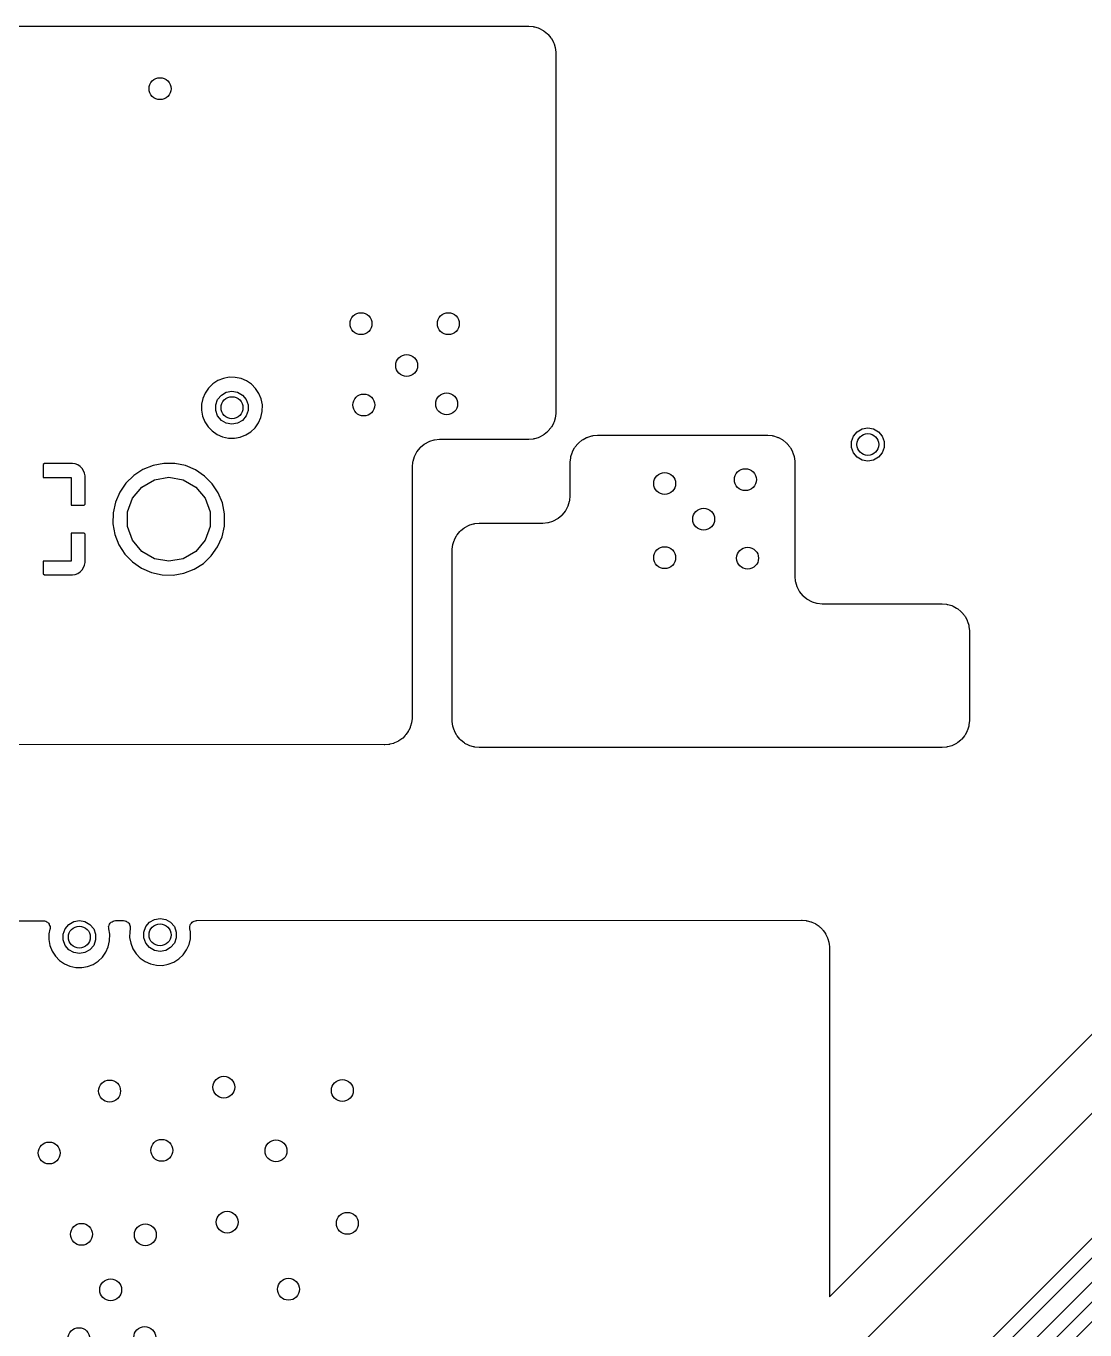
# Model space of a CAD drawing. Extents: x 10 to 287, y -200 to -10.
# Drawn here: x 140.44 to 159.72, y -81.26 to -57.52 of the extents above; entities that cross this region are included whole.
import ezdxf

# ---------------------------------------------------------------- set-up
doc = ezdxf.new("R2010")
doc.units = 0
doc.header["$MEASUREMENT"] = 0
doc.layers.add('BLACK', color=7, linetype='CONTINUOUS')

msp = doc.modelspace()

# ---------------------------------------------------------------- linework, layer by layer
at = {"layer": 'Black'}
for p, q in [((139.212, -57.52), (149.583, -57.52)), ((149.583, -57.52), (149.59, -57.5211)), ((149.59, -57.5211), (149.596, -57.5206)), ((149.596, -57.5206), (149.675, -57.5284)), ((149.675, -57.5284), (149.687, -57.5318)), ((149.687, -57.5318), (149.699, -57.5332)), ((149.699, -57.5332), (149.769, -57.5545)), ((149.769, -57.5545), (149.78, -57.5601)), ((149.78, -57.5601), (149.792, -57.564)), ((149.792, -57.564), (149.857, -57.5984)), ((149.857, -57.5984), (149.866, -57.6061)), ((149.866, -57.6061), (149.877, -57.6123)), ((149.877, -57.6123), (149.934, -57.6586)), ((149.934, -57.6586), (149.942, -57.6681)), ((149.942, -57.6681), (149.951, -57.6762)), ((149.951, -57.6762), (149.998, -57.7327)), ((149.998, -57.7327), (150.004, -57.7436)), ((150.004, -57.7436), (150.012, -57.7534)), ((150.012, -57.7534), (150.046, -57.8179)), ((150.046, -57.8179), (150.05, -57.8297)), ((150.05, -57.8297), (150.056, -57.8409)), ((150.056, -57.8409), (150.077, -57.9108)), ((150.077, -57.9108), (150.078, -57.9232)), ((150.078, -57.9232), (150.082, -57.9352)), ((150.082, -57.9352), (150.089, -58.0142)), ((150.089, -58.0142), (150.089, -58.0204)), ((150.089, -58.0204), (150.09, -58.0266)), ((150.09, -58.0266), (150.09, -64.5434)), ((143.841, -64.0364), (143.764, -64.1123)), ((143.932, -63.9769), (143.841, -64.0364)), ((144.033, -63.9362), (143.932, -63.9769)), ((144.14, -63.9159), (144.033, -63.9362)), ((144.248, -63.9166), (144.14, -63.9159)), ((144.355, -63.9385), (144.248, -63.9166)), ((144.455, -63.9806), (144.355, -63.9385)), ((144.545, -64.0413), (144.455, -63.9806)), ((144.621, -64.1183), (144.545, -64.0413)), ((143.66, -64.3018), (143.637, -64.408)), ((143.702, -64.202), (143.66, -64.3018)), ((143.764, -64.1123), (143.702, -64.202)), ((143.894, -64.4178), (143.929, -64.3196)), ((143.929, -64.3196), (143.997, -64.2395)), ((143.997, -64.2395), (144.087, -64.1873)), ((144.087, -64.1873), (144.19, -64.1691)), ((144.19, -64.1691), (144.293, -64.1873)), ((144.293, -64.1873), (144.383, -64.2395)), ((144.383, -64.2395), (144.451, -64.3196)), ((144.451, -64.3196), (144.486, -64.4178)), ((144.681, -64.2088), (144.621, -64.1183)), ((144.723, -64.3092), (144.681, -64.2088)), ((144.744, -64.4148), (144.723, -64.3092)), ((143.637, -64.408), (143.636, -64.5166)), ((143.636, -64.5166), (143.655, -64.6234)), ((143.894, -64.5222), (143.894, -64.4178)), ((143.929, -64.6204), (143.894, -64.5222)), ((144.486, -64.5222), (144.451, -64.6204)), ((144.486, -64.4178), (144.486, -64.5222)), ((144.718, -64.6456), (144.742, -64.5406)), ((144.742, -64.5406), (144.744, -64.4148)), ((150.089, -64.5558), (150.082, -64.6348)), ((150.09, -64.5434), (150.089, -64.5496)), ((150.089, -64.5496), (150.089, -64.5558)), ((143.655, -64.6234), (143.695, -64.7243)), ((143.695, -64.7243), (143.754, -64.8156)), ((143.754, -64.8156), (143.829, -64.8937)), ((143.997, -64.7005), (143.929, -64.6204)), ((144.087, -64.7527), (143.997, -64.7005)), ((144.19, -64.7709), (144.087, -64.7527)), ((144.293, -64.7527), (144.19, -64.7709)), ((144.383, -64.7005), (144.293, -64.7527)), ((144.451, -64.6204), (144.383, -64.7005)), ((144.611, -64.8336), (144.674, -64.7448)), ((144.674, -64.7448), (144.718, -64.6456)), ((150.012, -64.8166), (150.004, -64.8264)), ((150.046, -64.7521), (150.012, -64.8166)), ((150.05, -64.7403), (150.046, -64.7521)), ((150.056, -64.7291), (150.05, -64.7403)), ((150.077, -64.6592), (150.056, -64.7291)), ((150.078, -64.6468), (150.077, -64.6592)), ((150.082, -64.6348), (150.078, -64.6468)), ((143.829, -64.8937), (143.919, -64.9557)), ((143.919, -64.9557), (144.018, -64.9992)), ((144.018, -64.9992), (144.124, -65.0225)), ((144.124, -65.0225), (144.233, -65.0248)), ((144.233, -65.0248), (144.34, -65.0059)), ((144.34, -65.0059), (144.441, -64.9666)), ((144.441, -64.9666), (144.533, -64.9085)), ((144.533, -64.9085), (144.611, -64.8336)), ((147.967, -65.0503), (147.879, -65.059)), ((147.974, -65.05), (147.967, -65.0503)), ((149.583, -65.05), (147.974, -65.05)), ((149.59, -65.0489), (149.583, -65.05)), ((149.596, -65.0494), (149.59, -65.0489)), ((149.675, -65.0416), (149.596, -65.0494)), ((149.687, -65.0382), (149.675, -65.0416)), ((149.699, -65.0368), (149.687, -65.0382)), ((149.769, -65.0155), (149.699, -65.0368)), ((149.78, -65.0099), (149.769, -65.0155)), ((149.792, -65.006), (149.78, -65.0099)), ((149.857, -64.9716), (149.792, -65.006)), ((149.866, -64.9639), (149.857, -64.9716)), ((149.877, -64.9577), (149.866, -64.9639)), ((149.934, -64.9114), (149.877, -64.9577)), ((149.942, -64.9019), (149.934, -64.9114)), ((149.951, -64.8938), (149.942, -64.9019)), ((149.998, -64.8373), (149.951, -64.8938)), ((150.004, -64.8264), (149.998, -64.8373)), ((150.563, -65.0623), (150.574, -65.0561)), ((150.574, -65.0561), (150.583, -65.0484)), ((150.583, -65.0484), (150.648, -65.014)), ((150.648, -65.014), (150.66, -65.0101)), ((150.66, -65.0101), (150.671, -65.0045)), ((150.671, -65.0045), (150.741, -64.9832)), ((150.741, -64.9832), (150.753, -64.9818)), ((150.753, -64.9818), (150.765, -64.9784)), ((150.765, -64.9784), (150.844, -64.9706)), ((150.844, -64.9706), (150.85, -64.9711)), ((150.85, -64.9711), (150.857, -64.97)), ((150.857, -64.97), (153.933, -64.97)), ((153.933, -64.97), (153.94, -64.9711)), ((153.94, -64.9711), (153.946, -64.9706)), ((153.946, -64.9706), (154.025, -64.9784)), ((154.025, -64.9784), (154.037, -64.9818)), ((154.037, -64.9818), (154.049, -64.9832)), ((154.049, -64.9832), (154.119, -65.0045)), ((154.119, -65.0045), (154.13, -65.0101)), ((154.13, -65.0101), (154.142, -65.014)), ((154.142, -65.014), (154.207, -65.0484)), ((154.207, -65.0484), (154.216, -65.0561)), ((154.216, -65.0561), (154.227, -65.0623)), ((155.474, -65.0878), (155.509, -64.9896)), ((155.509, -64.9896), (155.577, -64.9095)), ((155.577, -64.9095), (155.667, -64.8573)), ((155.667, -64.8573), (155.77, -64.8391)), ((155.77, -64.8391), (155.873, -64.8573)), ((155.873, -64.8573), (155.963, -64.9095)), ((155.963, -64.9095), (156.031, -64.9896)), ((156.031, -64.9896), (156.066, -65.0878)), ((147.551, -65.2779), (147.511, -65.3534)), ((147.558, -65.2676), (147.551, -65.2779)), ((147.613, -65.2014), (147.558, -65.2676)), ((147.621, -65.1926), (147.613, -65.2014)), ((147.688, -65.1383), (147.621, -65.1926)), ((147.698, -65.1314), (147.688, -65.1383)), ((147.773, -65.091), (147.698, -65.1314)), ((147.785, -65.0863), (147.773, -65.091)), ((147.867, -65.0614), (147.785, -65.0863)), ((147.879, -65.059), (147.867, -65.0614)), ((150.363, -65.3608), (150.384, -65.2909)), ((150.384, -65.2909), (150.39, -65.2797)), ((150.39, -65.2797), (150.394, -65.2679)), ((150.394, -65.2679), (150.428, -65.2034)), ((150.428, -65.2034), (150.436, -65.1936)), ((150.436, -65.1936), (150.442, -65.1827)), ((150.442, -65.1827), (150.489, -65.1262)), ((150.489, -65.1262), (150.498, -65.1181)), ((150.498, -65.1181), (150.506, -65.1086)), ((150.506, -65.1086), (150.563, -65.0623)), ((154.227, -65.0623), (154.284, -65.1086)), ((154.284, -65.1086), (154.292, -65.1181)), ((154.292, -65.1181), (154.301, -65.1262)), ((154.301, -65.1262), (154.348, -65.1827)), ((154.348, -65.1827), (154.354, -65.1936)), ((154.354, -65.1936), (154.362, -65.2034)), ((154.362, -65.2034), (154.396, -65.2679)), ((154.396, -65.2679), (154.4, -65.2797)), ((154.4, -65.2797), (154.406, -65.2909)), ((154.406, -65.2909), (154.427, -65.3608)), ((155.474, -65.1922), (155.474, -65.0878)), ((155.509, -65.2904), (155.474, -65.1922)), ((155.577, -65.3705), (155.509, -65.2904)), ((156.031, -65.2904), (155.963, -65.3705)), ((156.066, -65.1922), (156.031, -65.2904)), ((156.066, -65.0878), (156.066, -65.1922)), ((140.775, -65.484), (140.754, -65.5049)), ((140.754, -65.5049), (140.754, -65.738)), ((141.287, -65.484), (140.775, -65.484)), ((141.336, -65.4938), (141.287, -65.484)), ((141.382, -65.5129), (141.336, -65.4938)), ((141.424, -65.5407), (141.382, -65.5129)), ((142.752, -65.5206), (142.567, -65.5953)), ((142.947, -65.4833), (142.752, -65.5206)), ((143.147, -65.4847), (142.947, -65.4833)), ((143.342, -65.5247), (143.147, -65.4847)), ((143.526, -65.6019), (143.342, -65.5247)), ((147.479, -65.459), (147.47, -65.5473)), ((147.481, -65.4468), (147.479, -65.459)), ((147.506, -65.3649), (147.481, -65.4468)), ((147.511, -65.3534), (147.506, -65.3649)), ((150.35, -65.4766), (150.351, -65.4704)), ((150.35, -66.0665), (150.35, -65.4766)), ((150.351, -65.4642), (150.358, -65.3852)), ((150.351, -65.4704), (150.351, -65.4642)), ((150.358, -65.3852), (150.362, -65.3732)), ((150.362, -65.3732), (150.363, -65.3608)), ((154.427, -65.3608), (154.428, -65.3732)), ((154.428, -65.3732), (154.432, -65.3852)), ((154.432, -65.3852), (154.439, -65.4642)), ((154.439, -65.4642), (154.439, -65.4704)), ((154.439, -65.4704), (154.44, -65.4766)), ((154.44, -65.4766), (154.44, -67.5365)), ((155.667, -65.4227), (155.577, -65.3705)), ((155.77, -65.4409), (155.667, -65.4227)), ((155.873, -65.4227), (155.77, -65.4409)), ((155.963, -65.3705), (155.873, -65.4227)), ((140.754, -65.738), (141.262, -65.738)), ((141.262, -65.738), (141.262, -66.246)), ((141.459, -65.5761), (141.424, -65.5407)), ((141.487, -65.6177), (141.459, -65.5761)), ((141.506, -65.6639), (141.487, -65.6177)), ((141.516, -65.713), (141.506, -65.6639)), ((141.516, -66.2251), (141.516, -65.713)), ((142.4, -65.7044), (142.258, -65.8438)), ((142.567, -65.5953), (142.4, -65.7044)), ((142.778, -65.7812), (143.04, -65.7351)), ((143.04, -65.7351), (143.302, -65.7812)), ((143.691, -65.7134), (143.526, -65.6019)), ((143.831, -65.8547), (143.691, -65.7134)), ((147.47, -65.5473), (147.47, -65.5535)), ((147.47, -65.5535), (147.47, -70.1036)), ((142.258, -65.8438), (142.145, -66.0082)), ((142.378, -66.1175), (142.548, -65.914)), ((142.548, -65.914), (142.778, -65.7812)), ((143.302, -65.7812), (143.532, -65.914)), ((143.532, -65.914), (143.702, -66.1175)), ((143.941, -66.0207), (143.831, -65.8547)), ((141.495, -66.246), (141.516, -66.2251)), ((142.067, -66.1913), (142.025, -66.3862)), ((142.145, -66.0082), (142.067, -66.1913)), ((142.287, -66.3672), (142.378, -66.1175)), ((143.702, -66.1175), (143.793, -66.3672)), ((144.017, -66.2049), (143.941, -66.0207)), ((144.056, -66.3995), (144.017, -66.2049)), ((150.314, -66.2551), (150.339, -66.1732)), ((150.339, -66.1732), (150.341, -66.161)), ((150.341, -66.161), (150.35, -66.0727)), ((150.35, -66.0727), (150.35, -66.0665)), ((141.262, -66.246), (141.495, -66.246)), ((142.025, -66.3862), (142.023, -66.5854)), ((142.287, -66.6328), (142.287, -66.3672)), ((143.793, -66.3672), (143.793, -66.6328)), ((144.053, -66.6288), (144.056, -66.3995)), ((150.122, -66.4886), (150.132, -66.4817)), ((150.132, -66.4817), (150.199, -66.4274)), ((150.199, -66.4274), (150.207, -66.4186)), ((150.207, -66.4186), (150.262, -66.3524)), ((150.262, -66.3524), (150.269, -66.3421)), ((150.269, -66.3421), (150.309, -66.2666)), ((150.309, -66.2666), (150.314, -66.2551)), ((142.023, -66.5854), (142.059, -66.7814)), ((142.378, -66.8825), (142.287, -66.6328)), ((143.793, -66.6328), (143.702, -66.8825)), ((144.009, -66.8223), (144.053, -66.6288)), ((148.339, -66.7262), (148.348, -66.7181)), ((148.348, -66.7181), (148.356, -66.7086)), ((148.356, -66.7086), (148.413, -66.6623)), ((148.413, -66.6623), (148.424, -66.6561)), ((148.424, -66.6561), (148.433, -66.6484)), ((148.433, -66.6484), (148.498, -66.614)), ((148.498, -66.614), (148.51, -66.6101)), ((148.51, -66.6101), (148.521, -66.6045)), ((148.521, -66.6045), (148.591, -66.5832)), ((148.591, -66.5832), (148.603, -66.5818)), ((148.603, -66.5818), (148.615, -66.5784)), ((148.615, -66.5784), (148.694, -66.5706)), ((148.694, -66.5706), (148.7, -66.5711)), ((148.7, -66.5711), (148.707, -66.57)), ((148.707, -66.57), (149.846, -66.57)), ((149.846, -66.57), (149.853, -66.5697)), ((149.853, -66.5697), (149.941, -66.561)), ((149.941, -66.561), (149.953, -66.5586)), ((149.953, -66.5586), (150.035, -66.5337)), ((150.035, -66.5337), (150.047, -66.529)), ((150.047, -66.529), (150.122, -66.4886)), ((141.262, -66.754), (141.262, -67.262)), ((141.495, -66.754), (141.262, -66.754)), ((141.516, -66.7749), (141.495, -66.754)), ((141.516, -67.287), (141.516, -66.7749)), ((142.059, -66.7814), (142.132, -66.9667)), ((142.548, -67.086), (142.378, -66.8825)), ((143.702, -66.8825), (143.532, -67.086)), ((143.928, -67.0043), (144.009, -66.8223)), ((148.213, -66.9608), (148.234, -66.8909)), ((148.234, -66.8909), (148.24, -66.8797)), ((148.24, -66.8797), (148.244, -66.8679)), ((148.244, -66.8679), (148.278, -66.8034)), ((148.278, -66.8034), (148.286, -66.7936)), ((148.286, -66.7936), (148.292, -66.7827)), ((148.292, -66.7827), (148.339, -66.7262)), ((142.132, -66.9667), (142.24, -67.1341)), ((142.24, -67.1341), (142.378, -67.2775)), ((142.778, -67.2188), (142.548, -67.086)), ((143.532, -67.086), (143.302, -67.2188)), ((143.669, -67.3045), (143.813, -67.1671)), ((143.813, -67.1671), (143.928, -67.0043)), ((148.2, -67.0766), (148.201, -67.0704)), ((148.2, -70.1534), (148.2, -67.0766)), ((148.201, -67.0642), (148.208, -66.9852)), ((148.201, -67.0704), (148.201, -67.0642)), ((148.208, -66.9852), (148.212, -66.9732)), ((148.212, -66.9732), (148.213, -66.9608)), ((141.262, -67.262), (140.754, -67.262)), ((140.754, -67.262), (140.754, -67.4951)), ((141.424, -67.4593), (141.459, -67.4239)), ((141.459, -67.4239), (141.487, -67.3823)), ((141.487, -67.3823), (141.506, -67.3361)), ((141.506, -67.3361), (141.516, -67.287)), ((142.378, -67.2775), (142.542, -67.3912)), ((142.542, -67.3912), (142.725, -67.471)), ((143.04, -67.2649), (142.778, -67.2188)), ((143.302, -67.2188), (143.04, -67.2649)), ((143.315, -67.4833), (143.5, -67.4113)), ((143.5, -67.4113), (143.669, -67.3045)), ((140.754, -67.4951), (140.775, -67.516)), ((140.775, -67.516), (141.287, -67.516)), ((141.287, -67.516), (141.336, -67.5062)), ((141.336, -67.5062), (141.382, -67.4871)), ((141.382, -67.4871), (141.424, -67.4593)), ((142.725, -67.471), (142.919, -67.5137)), ((142.919, -67.5137), (143.118, -67.5179)), ((143.118, -67.5179), (143.315, -67.4833)), ((154.44, -67.5365), (154.44, -67.5427)), ((154.44, -67.5427), (154.449, -67.631)), ((154.449, -67.631), (154.451, -67.6432)), ((154.451, -67.6432), (154.476, -67.7251)), ((154.476, -67.7251), (154.481, -67.7366)), ((154.481, -67.7366), (154.521, -67.8121)), ((154.521, -67.8121), (154.528, -67.8224)), ((154.528, -67.8224), (154.583, -67.8886)), ((154.583, -67.8886), (154.591, -67.8974)), ((154.591, -67.8974), (154.658, -67.9517)), ((154.658, -67.9517), (154.668, -67.9586)), ((154.668, -67.9586), (154.743, -67.999)), ((154.743, -67.999), (154.755, -68.0037)), ((154.755, -68.0037), (154.837, -68.0286)), ((154.837, -68.0286), (154.849, -68.031)), ((154.849, -68.031), (154.937, -68.0397)), ((154.937, -68.0397), (154.944, -68.04)), ((154.944, -68.04), (157.113, -68.04)), ((157.113, -68.04), (157.12, -68.0411)), ((157.12, -68.0411), (157.126, -68.0406)), ((157.126, -68.0406), (157.205, -68.0484)), ((157.205, -68.0484), (157.217, -68.0518)), ((157.217, -68.0518), (157.229, -68.0532)), ((157.229, -68.0532), (157.299, -68.0745)), ((157.299, -68.0745), (157.31, -68.0801)), ((157.31, -68.0801), (157.322, -68.084)), ((157.322, -68.084), (157.387, -68.1184)), ((157.387, -68.1184), (157.396, -68.1261)), ((157.396, -68.1261), (157.407, -68.1323)), ((157.407, -68.1323), (157.464, -68.1786)), ((157.464, -68.1786), (157.472, -68.1881)), ((157.472, -68.1881), (157.481, -68.1962)), ((157.481, -68.1962), (157.528, -68.2527)), ((157.528, -68.2527), (157.534, -68.2636)), ((157.534, -68.2636), (157.542, -68.2734)), ((157.542, -68.2734), (157.576, -68.3379)), ((157.576, -68.3379), (157.58, -68.3497)), ((157.58, -68.3497), (157.586, -68.3609)), ((157.586, -68.3609), (157.607, -68.4308)), ((157.607, -68.4308), (157.608, -68.4432)), ((157.608, -68.4432), (157.612, -68.4552)), ((157.612, -68.4552), (157.619, -68.5342)), ((157.619, -68.5342), (157.619, -68.5404)), ((157.619, -68.5404), (157.62, -68.5466)), ((157.62, -68.5466), (157.62, -70.1534)), ((147.438, -70.2797), (147.435, -70.2904)), ((147.443, -70.2696), (147.438, -70.2797)), ((147.46, -70.2068), (147.443, -70.2696)), ((147.463, -70.185), (147.46, -70.1957)), ((147.46, -70.1957), (147.46, -70.2068)), ((147.47, -70.1146), (147.463, -70.185)), ((147.47, -70.1036), (147.469, -70.1091)), ((147.469, -70.1091), (147.47, -70.1146)), ((148.201, -70.1596), (148.2, -70.1534)), ((148.201, -70.1658), (148.201, -70.1596)), ((148.208, -70.2448), (148.201, -70.1658)), ((148.212, -70.2568), (148.208, -70.2448)), ((148.213, -70.2692), (148.212, -70.2568)), ((148.234, -70.3391), (148.213, -70.2692)), ((157.607, -70.2692), (157.586, -70.3391)), ((157.608, -70.2568), (157.607, -70.2692)), ((157.612, -70.2448), (157.608, -70.2568)), ((157.619, -70.1658), (157.612, -70.2448)), ((157.62, -70.1534), (157.619, -70.1596)), ((157.619, -70.1596), (157.619, -70.1658)), ((147.282, -70.499), (147.229, -70.5363)), ((147.29, -70.4911), (147.282, -70.499)), ((147.299, -70.4848), (147.29, -70.4911)), ((147.345, -70.4388), (147.299, -70.4848)), ((147.351, -70.4297), (147.345, -70.4388)), ((147.359, -70.4218), (147.351, -70.4297)), ((147.396, -70.3686), (147.359, -70.4218)), ((147.401, -70.3585), (147.396, -70.3686)), ((147.408, -70.3494), (147.401, -70.3585)), ((147.435, -70.2904), (147.408, -70.3494)), ((148.24, -70.3503), (148.234, -70.3391)), ((148.244, -70.3621), (148.24, -70.3503)), ((148.278, -70.4266), (148.244, -70.3621)), ((148.286, -70.4364), (148.278, -70.4266)), ((148.292, -70.4473), (148.286, -70.4364)), ((148.339, -70.5038), (148.292, -70.4473)), ((148.348, -70.5119), (148.339, -70.5038)), ((148.356, -70.5214), (148.348, -70.5119)), ((157.472, -70.5119), (157.464, -70.5214)), ((157.481, -70.5038), (157.472, -70.5119)), ((157.528, -70.4473), (157.481, -70.5038)), ((157.534, -70.4364), (157.528, -70.4473)), ((157.542, -70.4266), (157.534, -70.4364)), ((157.576, -70.3621), (157.542, -70.4266)), ((157.58, -70.3503), (157.576, -70.3621)), ((157.586, -70.3391), (157.58, -70.3503)), ((146.964, -70.6095), (137.56, -70.6)), ((146.969, -70.6085), (146.964, -70.6095)), ((146.975, -70.609), (146.969, -70.6085)), ((147.045, -70.6029), (146.975, -70.609)), ((147.056, -70.6001), (147.045, -70.6029)), ((147.067, -70.5991), (147.056, -70.6001)), ((147.13, -70.5823), (147.067, -70.5991)), ((147.14, -70.5776), (147.13, -70.5823)), ((147.15, -70.5748), (147.14, -70.5776)), ((147.209, -70.5473), (147.15, -70.5748)), ((147.219, -70.5409), (147.209, -70.5473)), ((147.229, -70.5363), (147.219, -70.5409)), ((148.413, -70.5677), (148.356, -70.5214)), ((148.424, -70.5739), (148.413, -70.5677)), ((148.433, -70.5816), (148.424, -70.5739)), ((148.498, -70.616), (148.433, -70.5816)), ((148.51, -70.6199), (148.498, -70.616)), ((148.521, -70.6255), (148.51, -70.6199)), ((148.591, -70.6468), (148.521, -70.6255)), ((148.603, -70.6482), (148.591, -70.6468)), ((148.615, -70.6516), (148.603, -70.6482)), ((148.694, -70.6594), (148.615, -70.6516)), ((148.7, -70.6589), (148.694, -70.6594)), ((148.707, -70.66), (148.7, -70.6589)), ((157.113, -70.66), (148.707, -70.66)), ((157.12, -70.6589), (157.113, -70.66)), ((157.126, -70.6594), (157.12, -70.6589)), ((157.205, -70.6516), (157.126, -70.6594)), ((157.217, -70.6482), (157.205, -70.6516)), ((157.229, -70.6468), (157.217, -70.6482)), ((157.299, -70.6255), (157.229, -70.6468)), ((157.31, -70.6199), (157.299, -70.6255)), ((157.322, -70.616), (157.31, -70.6199)), ((157.387, -70.5816), (157.322, -70.616)), ((157.396, -70.5739), (157.387, -70.5816)), ((157.407, -70.5677), (157.396, -70.5739)), ((157.464, -70.5214), (157.407, -70.5677)), ((139.317, -73.8121), (140.75, -73.8112)), ((140.75, -73.8112), (140.753, -73.8116)), ((140.753, -73.8116), (140.755, -73.8113)), ((140.755, -73.8113), (140.774, -73.8154)), ((140.774, -73.8154), (140.794, -73.8188)), ((140.794, -73.8188), (140.796, -73.82)), ((140.796, -73.82), (140.798, -73.8204)), ((140.798, -73.8204), (140.815, -73.8309)), ((140.815, -73.8309), (140.832, -73.8408)), ((140.832, -73.8408), (140.834, -73.8426)), ((140.834, -73.8426), (140.836, -73.8438)), ((141.217, -73.8795), (141.307, -73.8273)), ((141.307, -73.8273), (141.41, -73.8091)), ((141.41, -73.8091), (141.513, -73.8273)), ((141.513, -73.8273), (141.603, -73.8795)), ((141.973, -73.858), (141.986, -73.8418)), ((141.986, -73.8418), (141.987, -73.8411)), ((141.987, -73.8411), (141.988, -73.8401)), ((141.988, -73.8401), (142.006, -73.8297)), ((142.006, -73.8297), (142.024, -73.819)), ((142.024, -73.819), (142.025, -73.8187)), ((142.025, -73.8187), (142.026, -73.818)), ((142.026, -73.818), (142.047, -73.8144)), ((142.047, -73.8144), (142.067, -73.8104)), ((142.067, -73.8104), (142.068, -73.8106)), ((142.068, -73.8106), (142.07, -73.8104)), ((142.07, -73.8104), (142.212, -73.8103)), ((142.212, -73.8103), (142.214, -73.8107)), ((142.214, -73.8107), (142.217, -73.8104)), ((142.217, -73.8104), (142.236, -73.8145)), ((142.236, -73.8145), (142.256, -73.8179)), ((142.256, -73.8179), (142.258, -73.819)), ((142.258, -73.819), (142.26, -73.8195)), ((142.26, -73.8195), (142.277, -73.83)), ((142.277, -73.83), (142.294, -73.8399)), ((142.294, -73.8399), (142.295, -73.8417)), ((142.295, -73.8417), (142.297, -73.8429)), ((142.619, -73.9196), (142.687, -73.8395)), ((142.687, -73.8395), (142.777, -73.7873)), ((142.777, -73.7873), (142.88, -73.7691)), ((142.88, -73.7691), (142.983, -73.7873)), ((142.983, -73.7873), (143.073, -73.8395)), ((143.073, -73.8395), (143.141, -73.9196)), ((143.451, -73.8571), (143.464, -73.8409)), ((143.464, -73.8409), (143.465, -73.8402)), ((143.465, -73.8402), (143.466, -73.8392)), ((143.466, -73.8392), (143.484, -73.8288)), ((143.484, -73.8288), (143.502, -73.818)), ((143.502, -73.818), (143.503, -73.8178)), ((143.503, -73.8178), (143.504, -73.8171)), ((143.504, -73.8171), (143.524, -73.8135)), ((143.524, -73.8135), (143.545, -73.8095)), ((143.545, -73.8095), (143.546, -73.8097)), ((143.546, -73.8097), (143.547, -73.8094)), ((143.547, -73.8094), (154.563, -73.8026)), ((154.563, -73.8026), (154.569, -73.8035)), ((154.569, -73.8035), (154.574, -73.803)), ((154.574, -73.803), (154.645, -73.8091)), ((154.645, -73.8091), (154.655, -73.812)), ((154.655, -73.812), (154.667, -73.813)), ((154.667, -73.813), (154.729, -73.8298)), ((154.729, -73.8298), (154.739, -73.8345)), ((154.739, -73.8345), (154.75, -73.8373)), ((154.75, -73.8373), (154.809, -73.8648)), ((140.836, -73.8438), (140.848, -73.8594)), ((140.848, -73.8594), (140.861, -73.8746)), ((140.857, -74.048), (140.856, -74.1566)), ((140.875, -73.9646), (140.857, -74.048)), ((140.861, -73.8746), (140.861, -73.8768)), ((140.861, -73.8768), (140.863, -73.8786)), ((140.863, -73.8786), (140.869, -73.8974)), ((140.869, -73.8974), (140.876, -73.9161)), ((140.876, -73.9602), (140.875, -73.9623)), ((140.875, -73.9623), (140.875, -73.9646)), ((140.876, -73.9161), (140.876, -73.9183)), ((140.876, -73.9183), (140.876, -73.9205)), ((140.876, -73.9205), (140.876, -73.9403)), ((140.876, -73.9403), (140.876, -73.9602)), ((141.114, -74.0578), (141.149, -73.9596)), ((141.114, -74.1622), (141.114, -74.0578)), ((141.149, -73.9596), (141.217, -73.8795)), ((141.603, -73.8795), (141.671, -73.9596)), ((141.671, -73.9596), (141.706, -74.0578)), ((141.706, -74.0578), (141.706, -74.1622)), ((141.944, -73.9179), (141.945, -73.9167)), ((141.945, -73.9387), (141.944, -73.9179)), ((141.945, -73.9154), (141.952, -73.8958)), ((141.945, -73.9167), (141.945, -73.9154)), ((141.945, -73.9595), (141.945, -73.9387)), ((141.945, -73.9607), (141.945, -73.9595)), ((141.945, -73.962), (141.945, -73.9607)), ((141.964, -74.0548), (141.945, -73.962)), ((141.952, -73.8958), (141.958, -73.8762)), ((141.958, -73.8762), (141.959, -73.8752)), ((141.959, -73.8752), (141.96, -73.8739)), ((141.96, -73.8739), (141.973, -73.858)), ((141.962, -74.1806), (141.964, -74.0548)), ((142.297, -73.8429), (142.309, -73.8585)), ((142.309, -73.8585), (142.322, -73.8737)), ((142.322, -73.8737), (142.323, -73.8758)), ((142.323, -73.8758), (142.324, -73.8777)), ((142.324, -73.8777), (142.331, -73.8965)), ((142.327, -74.008), (142.326, -74.1166)), ((142.336, -73.9637), (142.327, -74.008)), ((142.331, -73.8965), (142.337, -73.9151)), ((142.337, -73.9614), (142.336, -73.9637)), ((142.337, -73.9151), (142.337, -73.9174)), ((142.337, -73.9174), (142.338, -73.9196)), ((142.338, -73.9196), (142.337, -73.9394)), ((142.337, -73.9394), (142.337, -73.9592)), ((142.337, -73.9592), (142.337, -73.9614)), ((142.584, -74.0178), (142.619, -73.9196)), ((142.584, -74.1222), (142.584, -74.0178)), ((143.141, -73.9196), (143.176, -74.0178)), ((143.176, -74.0178), (143.176, -74.1222)), ((143.422, -73.9145), (143.43, -73.8949)), ((143.422, -73.9158), (143.422, -73.9145)), ((143.422, -73.917), (143.422, -73.9158)), ((143.422, -73.9378), (143.422, -73.917)), ((143.422, -73.9586), (143.422, -73.9378)), ((143.423, -73.9598), (143.422, -73.9586)), ((143.423, -73.9611), (143.423, -73.9598)), ((143.434, -74.0148), (143.423, -73.9611)), ((143.43, -73.8949), (143.436, -73.8753)), ((143.432, -74.1406), (143.434, -74.0148)), ((143.436, -73.8753), (143.437, -73.8742)), ((143.437, -73.873), (143.451, -73.8571)), ((143.437, -73.8742), (143.437, -73.873)), ((154.809, -73.8648), (154.818, -73.8712)), ((154.818, -73.8712), (154.828, -73.8759)), ((154.828, -73.8759), (154.882, -73.9131)), ((154.882, -73.9131), (154.889, -73.921)), ((154.889, -73.921), (154.899, -73.9274)), ((154.899, -73.9274), (154.945, -73.9733)), ((154.945, -73.9733), (154.951, -73.9824)), ((154.951, -73.9824), (154.959, -73.9903)), ((154.959, -73.9903), (154.996, -74.0435)), ((154.996, -74.0435), (155.001, -74.0536)), ((155.001, -74.0536), (155.007, -74.0627)), ((155.007, -74.0627), (155.035, -74.1217)), ((155.07, -80.662), (161.772, -73.9596)), ((140.856, -74.1566), (140.875, -74.2634)), ((140.875, -74.2634), (140.915, -74.3643)), ((141.149, -74.2604), (141.114, -74.1622)), ((141.217, -74.3405), (141.149, -74.2604)), ((141.671, -74.2604), (141.603, -74.3405)), ((141.706, -74.1622), (141.671, -74.2604)), ((141.894, -74.3848), (141.938, -74.2856)), ((141.938, -74.2856), (141.962, -74.1806)), ((142.326, -74.1166), (142.345, -74.2234)), ((142.345, -74.2234), (142.385, -74.3243)), ((142.619, -74.2204), (142.584, -74.1222)), ((142.687, -74.3005), (142.619, -74.2204)), ((142.777, -74.3527), (142.687, -74.3005)), ((143.073, -74.3005), (142.983, -74.3527)), ((143.141, -74.2204), (143.073, -74.3005)), ((143.176, -74.1222), (143.141, -74.2204)), ((143.364, -74.3448), (143.408, -74.2456)), ((143.408, -74.2456), (143.432, -74.1406)), ((155.035, -74.1217), (155.038, -74.1324)), ((155.038, -74.1324), (155.042, -74.1425)), ((155.042, -74.1425), (155.059, -74.2053)), ((155.059, -74.2053), (155.06, -74.2163)), ((155.06, -74.2163), (155.063, -74.2271)), ((155.063, -74.2271), (155.069, -74.2974)), ((155.069, -74.2974), (155.069, -74.303)), ((155.069, -74.303), (155.07, -74.3085)), ((155.07, -74.3085), (155.07, -80.662)), ((140.915, -74.3643), (140.974, -74.4556)), ((140.974, -74.4556), (141.049, -74.5337)), ((141.049, -74.5337), (141.139, -74.5957)), ((141.307, -74.3927), (141.217, -74.3405)), ((141.41, -74.4109), (141.307, -74.3927)), ((141.513, -74.3927), (141.41, -74.4109)), ((141.603, -74.3405), (141.513, -74.3927)), ((141.661, -74.6066), (141.753, -74.5485)), ((141.753, -74.5485), (141.831, -74.4736)), ((141.831, -74.4736), (141.894, -74.3848)), ((142.385, -74.3243), (142.444, -74.4156)), ((142.444, -74.4156), (142.519, -74.4937)), ((142.519, -74.4937), (142.609, -74.5557)), ((142.88, -74.3709), (142.777, -74.3527)), ((142.983, -74.3527), (142.88, -74.3709)), ((143.131, -74.5666), (143.223, -74.5085)), ((143.223, -74.5085), (143.301, -74.4336)), ((143.301, -74.4336), (143.364, -74.3448)), ((162.639, -74.5292), (155.019, -82.1492)), ((141.139, -74.5957), (141.238, -74.6392)), ((141.238, -74.6392), (141.344, -74.6625)), ((141.344, -74.6625), (141.453, -74.6648)), ((141.453, -74.6648), (141.56, -74.6459)), ((141.56, -74.6459), (141.661, -74.6066)), ((142.609, -74.5557), (142.708, -74.5992)), ((142.708, -74.5992), (142.814, -74.6225)), ((142.814, -74.6225), (142.923, -74.6248)), ((142.923, -74.6248), (143.03, -74.6059)), ((143.03, -74.6059), (143.131, -74.5666)), ((150.61, -88.8365), (164.423, -75.0235)), ((164.64, -75.1659), (150.752, -89.0533)), ((139.304, -101.659), (165.513, -75.4499)), ((150.783, -89.4613), (164.963, -75.2811)), ((165.18, -75.4235), (150.951, -89.6527))]:
    msp.add_line(p, q, dxfattribs=at)
for centre in [(142.88, -58.66), (146.54, -62.94), (148.13, -62.94), (147.371, -63.701), (144.19, -64.47), (146.59, -64.42), (148.1, -64.4), (155.77, -65.14), (152.07, -65.85), (153.54, -65.78), (152.78, -66.5), (152.07, -67.2), (153.58, -67.21), (141.41, -74.11), (142.88, -74.07), (144.041, -76.8426), (141.961, -76.9137), (146.2, -76.9036), (140.861, -78.0415), (142.911, -77.9932), (144.991, -78.0034), (144.102, -79.3013), (146.291, -79.3217), (141.45, -79.5223), (142.611, -79.5325), (141.981, -80.5332), (145.219, -80.5231), (142.601, -81.4019), (141.402, -81.4222)]:
    msp.add_circle(centre, 0.1994, dxfattribs=at)

doc.saveas('drawing.dxf')
